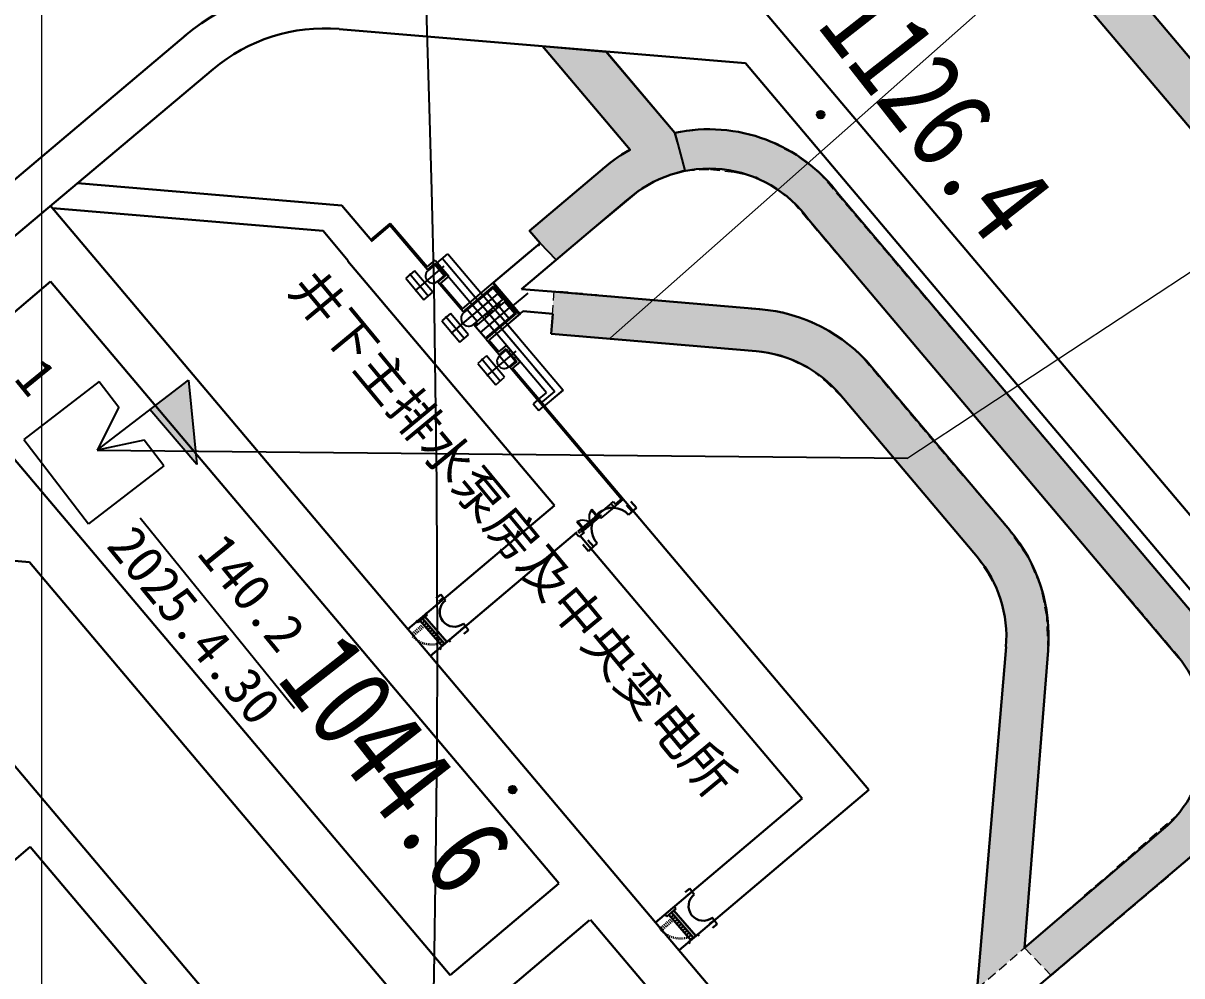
# Model space of a CAD drawing. Header units: millimetres. Extents: x 37412591 to 74834139, y 4258245 to 8527567.
# Drawn here: x 37414998.1 to 37415118.8, y 4260352.2 to 4260451.5 of the extents above; entities that cross this region are included whole.
import ezdxf
from ezdxf.enums import TextEntityAlignment as Align

# ---------------------------------------------------------------- set-up
doc = ezdxf.new("R2010")
doc.units = ezdxf.units.MM
for name, pattern in [('2X0_5', [2.5, 2, -0.5]), ('X5', [3, 2, -1]), ('小点划线', [24, 20, -2, 0, -2]), ('小虚线', [3.5, 2, -1.5]), ('点划线', [46, 40, -3, 0, -3]), ('采区边界线', [15, 10, -2, 1, -2])]:
    doc.linetypes.add(name, pattern=pattern)
for name, color, linetype in [('6号煤底板等高线', 7, 'Continuous'), ('hyh井田开拓巷道', 7, 'Continuous'), ('JMD', 6, 'Continuous'), ('TK', 7, 'Continuous'), ('ZDH', 1, 'Continuous'), ('排水系统', 7, 'Continuous'), ('文字标注', 7, 'Continuous')]:
    doc.layers.add(name, color=color, linetype=linetype)
doc.styles.add('HZ', font='', dxfattribs={"width": 0.8, "height": 1})
doc.styles.add('宋体', font='SimSun.ttf', dxfattribs={"height": 2})
doc.styles.get('HZ').set_extended_font_data('FangSong_GB2312')
doc.linetypes.add('447', pattern='A,8,-1,[148,AAA.SHX,S=1,R=0,X=0,Y=0],-1', length=10)

# ---------------------------------------------------------------- blocks, each defined once
blk = doc.blocks.new('A$C0C37771A')
at = {"layer": 'JMD', "color": 1, "linetype": 'Continuous', "lineweight": 30}
for p, q in [((4.14, 4.68, -1.2), (3.39, 3.93, -1.2)), ((3.7, 4.24, -1.2), (4.25, 3.69, -1.2)), ((4.14, 4.68, -1.2), (4.69, 4.13, -1.2)), ((0.68, 1.22, -1.2), (0, 0.55, -1.2)), ((0, 0.55, -1.2), (0.54, 0, -1.2)), ((0.37, 0.91, -1.2), (0.91, 0.37, -1.2))]:
    blk.add_line(p, q, dxfattribs=at)
blk.add_arc((2.04, 2.58, -1.2), 1.92, 224.8776, 44.8776, dxfattribs=at)
blk = doc.blocks.new('A$C15bb5dd6')
at = {"ltscale": 0.5}
h = blk.add_hatch(color=1, dxfattribs=at)
h.dxf.hatch_style = 1
h.paths.add_polyline_path([(13.8, 10.59), (9.76, 7.5), (14.67, 1.8)])
at = {"color": 0, "ltscale": 0.5}
for p, q in [((4.49, 10.44), (-3.38, 4.39)), ((4.49, 10.44), (6.54, 7.76)), ((6.54, 7.76), (4.28, 3.29)), ((-3.38, 4.39), (3.38, -4.39)), ((9.19, 4.32), (4.28, 3.29)), ((11.24, 1.65), (9.19, 4.32)), ((11.24, 1.65), (3.38, -4.39))]:
    blk.add_line(p, q, dxfattribs=at)
at = {"color": 1, "ltscale": 0.5}
for p, q in [((4.28, 3.29), (13.8, 10.59)), ((13.8, 10.59), (14.67, 1.8)), ((14.67, 1.8), (9.76, 7.5))]:
    blk.add_line(p, q, dxfattribs=at)

msp = doc.modelspace()

# ---------------------------------------------------------------- hatches: boundary and pattern name
at = {"ltscale": 0.5}
for points in [[(37415048.16, 4260484.89), (37415062.29, 4260496.83), (37415062.29, 4260496.83), (37415065.56, 4260498.81), (37415069.37, 4260499.63), (37415073.2, 4260499.35), (37415076.67, 4260497.89), (37415079.61, 4260495.33), (37415168.92, 4260389.49), (37415170.82, 4260386.42), (37415171.8, 4260382.44), (37415171.48, 4260378.72), (37415169.9, 4260375), (37415167.42, 4260371.97), (37415153.44, 4260360.41), (37415150.3, 4260363.94), (37415164.61, 4260375.95), (37415166.18, 4260378.04), (37415167.15, 4260381.24), (37415166.71, 4260384.01), (37415165.38, 4260386.53), (37415075.86, 4260492.42), (37415073.52, 4260494.16), (37415070.82, 4260494.94), (37415067.84, 4260494.62), (37415065.37, 4260493.29), (37415051.19, 4260481.3)], [(37415102.45, 4260355.14), (37415105.23, 4260352.26), (37415120.15, 4260364.92), (37415122.32, 4260367.31), (37415123.88, 4260370.02), (37415124.93, 4260373.11), (37415125.5, 4260376.56), (37415125.34, 4260379.72), (37415124.67, 4260382.62), (37415123.33, 4260385.68), (37415121.32, 4260388.43), (37415080.97, 4260436.05), (37415078.33, 4260437.93), (37415075.42, 4260439.4), (37415072.43, 4260440.2), (37415069.37, 4260440.48), (37415065.92, 4260440.07), (37415067.04, 4260436.14), (37415069.7, 4260436.27), (37415072.19, 4260435.98), (37415074.46, 4260435.49), (37415076.73, 4260434.14), (37415078.25, 4260432.93), (37415118.44, 4260385.53), (37415119.65, 4260383.79), (37415120.6, 4260381.56), (37415121.17, 4260379.36), (37415121.39, 4260377.23), (37415121.21, 4260374.79), (37415120.64, 4260372.98), (37415119.68, 4260370.85), (37415118.48, 4260369.08)], [(37415097.51, 4260350.91), (37415102.45, 4260355.14), (37415104.89, 4260386.14), (37415104.76, 4260389.66), (37415104.13, 4260392.86), (37415102.79, 4260395.88), (37415100.89, 4260398.63), (37415085.17, 4260417.15), (37415084.61, 4260417.65), (37415082.43, 4260419.23), (37415080.13, 4260420.46), (37415077.27, 4260421.4), (37415053.39, 4260423.6), (37415053.07, 4260419.2), (37415074.23, 4260417.37), (37415076.2, 4260417.02), (37415077.99, 4260416.5), (37415080.27, 4260415.37), (37415081.61, 4260414.28), (37415083.3, 4260412.65), (37415097.33, 4260396.1), (37415098.59, 4260394.23), (37415099.69, 4260392.27), (37415100.2, 4260390.36), (37415100.52, 4260388.64), (37415100.49, 4260385.8)]]:
    msp.add_hatch(color=3, dxfattribs=at).paths.add_polyline_path(points)
at = {"linetype": '447', "ltscale": 0.5}
h = msp.add_hatch(color=3, dxfattribs=at)
h.dxf.hatch_style = 1
h.paths.add_polyline_path([(37415052.19, 4260449.11), (37415058.83, 4260448.54), (37415066, 4260440.08), (37415067.04, 4260436.14), (37415065.45, 4260435.68), (37415063.89, 4260435.03), (37415062.18, 4260434.01), (37415055.33, 4260428.29), (37415053.62, 4260426.84), (37415051.94, 4260428.59), (37415050.85, 4260429.87), (37415059.3, 4260437), (37415060.34, 4260437.73), (37415061.32, 4260438.32)])
h = msp.add_hatch(color=0, dxfattribs=at)
h.dxf.hatch_style = 1
h.paths.add_polyline_path([(37415080.79, 4260441.98, 1), (37415081.59, 4260441.98, 1)])
h = msp.add_hatch(color=0, dxfattribs=at)
h.dxf.hatch_style = 1
h.paths.add_polyline_path([(37415048.68, 4260371.62, 1), (37415049.48, 4260371.62, 1)])
at = {"layer": 'JMD', "linetype": 'Continuous', "lineweight": 30}
for points in [[(37415039.94, 4260389.66), (37415039.7, 4260389.45), (37415041.99, 4260386.82), (37415042.23, 4260387.03)], [(37415065.88, 4260359.02), (37415065.64, 4260358.81), (37415067.93, 4260356.18), (37415068.17, 4260356.39)]]:
    msp.add_hatch(color=30, dxfattribs=at).paths.add_polyline_path(points)

# ---------------------------------------------------------------- linework, layer by layer
at = {"linetype": 'ByBlock', "lineweight": 20}
msp.add_line((37415000, 4258300.88, 4910.12), (37415000, 4263462.94, 4910.12), dxfattribs=at)
at = {"color": 0, "lineweight": 30}
for p, q in [((37415079.55, 4260495.38, 5984.15), (37415122.63, 4260444.39, 5851.13)), ((37415075.96, 4260492.34, 5189.78), (37415165.38, 4260386.5, 4913.66))]:
    msp.add_line(p, q, dxfattribs=at)
at = {"color": 0, "lineweight": 30, "ltscale": 5}
for p, q in [((37415061.32, 4260438.32, 4910.12), (37415052.19, 4260449.11, 4910.12)), ((37415065.98, 4260440.07, 4910.12), (37415058.82, 4260448.56, 4910.12)), ((37415042.57, 4260352.28, 4910.13), (37414985.66, 4260419.64, 4892.12)), ((37414998.72, 4260395.35, 4897.63), (37414977.69, 4260397.11, 4902.32)), ((37415026.83, 4260338.99, 4910.12), (37414977.72, 4260397.11, 4910.12)), ((37415038.21, 4260348.6, 4910.13), (37414998.72, 4260395.35, 4897.63)), ((37414998.78, 4260365.68, 4910.12), (37414987.01, 4260355.74, 4910.12)), ((37415023.59, 4260336.32, 4910.12), (37414998.78, 4260365.68, 4910.12)), ((37415083.86, 4260334.24, 6205.79), (37415120.12, 4260364.92, 6205.79)), ((37415053.91, 4260361.86, 4910.12), (37415042.57, 4260352.28, 4910.12)), ((37415057.1, 4260358.01, 4910.12), (37415030.06, 4260335.17, 4910.12))]:
    msp.add_line(p, q, dxfattribs=at)
at = {"color": 0, "linetype": 'Continuous', "lineweight": 30}
for p, q in [((37415050.85, 4260429.87, 6205.79), (37415058.2, 4260436.08, 6205.79)), ((37415003.72, 4260434.82, 5862.89), (37415031.28, 4260432.51, 6284.99)), ((37415001.11, 4260432.23, 4442.08), (37415029.32, 4260429.86, 6179.14)), ((37415034.39, 4260428.82, 4910.12), (37415031.28, 4260432.51, 4910.12)), ((37415050.02, 4260423.8, 6205.79), (37415060.99, 4260433.07, 6205.79)), ((37415031.95, 4260426.75, 4910.12), (37415029.32, 4260429.86, 4910.12)), ((37415034.3, 4260428.93, 4910.12), (37415036.32, 4260430.64, 4910.12)), ((37415036.32, 4260430.64, 4910.12), (37415040.16, 4260426.1, 4910.12)), ((37415051.94, 4260428.59, 6205.79), (37415050.85, 4260429.87, 6205.79)), ((37415047.08, 4260424.48, 4910.12), (37415051.94, 4260428.59, 4910.12)), ((37415031.91, 4260426.72, 4910.12), (37415031.95, 4260426.75, 4910.12)), ((37415053.43, 4260401.24, 4910.12), (37415031.91, 4260426.72, 4910.12)), ((37415053.57, 4260423.5, 4910.12), (37415050.02, 4260423.8, 4910.12)), ((37415074.84, 4260421.71, 4910.12), (37415053.57, 4260423.5, 4910.12)), ((37415053.28, 4260421.21, 4910.12), (37415050.18, 4260421.48, 4910.12)), ((37415053.11, 4260419.12, 4910.12), (37415053.28, 4260421.21, 4910.12)), ((37415074.47, 4260417.33, 4910.12), (37415053.11, 4260419.12, 4910.12)), ((37415086.21, 4260371.59, 4910.12), (37415049.07, 4260415.55, 4910.12)), ((37415100.89, 4260398.68, 4910.12), (37415086.54, 4260415.67, 4910.12)), ((37415097.53, 4260395.84, 4910.12), (37415083.18, 4260412.83, 4910.12)), ((37415053.43, 4260401.24, 4910.12), (37415038.17, 4260388.35, 4910.12)), ((37415055.79, 4260398.46, 4910.12), (37415040.52, 4260385.56, 4910.12)), ((37415079.25, 4260370.69, 4910.12), (37415056.11, 4260398.07, 4910.12)), ((37415097.51, 4260350.91, 4910.12), (37415100.51, 4260386.51, 4910.12)), ((37415097.51, 4260350.91, 4910.12), (37415100.51, 4260386.51, 4910.12)), ((37415102.45, 4260355.14, 6205.79), (37415104.89, 4260386.14, 4910.12)), ((37415102.45, 4260355.14, 6205.79), (37415104.89, 4260386.14, 4910.12)), ((37415079.25, 4260370.69, 4910.12), (37415063.98, 4260357.79, 4910.12)), ((37415086.21, 4260371.59, 4910.12), (37415066.43, 4260354.88, 4910.12)), ((37415102.45, 4260355.14, 6205.79), (37415116.89, 4260367.51, 6205.79)), ((37415102.45, 4260355.14, 6205.79), (37415116.89, 4260367.51, 6205.79))]:
    msp.add_line(p, q, dxfattribs=at)
at = {"color": 0, "linetype": 'Continuous'}
for p, q in [((37415003.72, 4260434.82, 5862.89), (37415031.28, 4260432.51, 6284.99)), ((37415031.95, 4260426.75, 4910.12), (37415029.32, 4260429.86, 4910.12)), ((37415034.3, 4260428.93, 4910.12), (37415036.32, 4260430.64, 4910.12)), ((37415036.32, 4260430.64, 4910.12), (37415040.16, 4260426.1, 4910.12)), ((37415053.43, 4260401.24, 4910.12), (37415031.91, 4260426.72, 4910.12)), ((37415040.16, 4260426.1, 4910.12), (37415041, 4260426.81, 4910.12)), ((37415040.21, 4260425.81, 4910.12), (37415040.97, 4260426.45, 4910.12)), ((37415040.97, 4260426.45, 4910.12), (37415042.07, 4260425.16, 4910.12)), ((37415041, 4260426.81, 4910.12), (37415042.42, 4260425.13, 4910.12)), ((37415038.87, 4260425.69, 4910.12), (37415037.95, 4260424.92, 4910.12)), ((37415037.95, 4260424.92, 4910.12), (37415039.83, 4260422.69, 4910.12)), ((37415040.75, 4260423.46, 4910.12), (37415038.87, 4260425.69, 4910.12)), ((37415042.42, 4260425.13, 4910.12), (37415041.58, 4260424.42, 4910.12)), ((37415043.84, 4260421.74, 4910.12), (37415041.58, 4260424.42, 4910.12)), ((37415043.92, 4260421.42, 4910.12), (37415047.05, 4260424.06, 4910.12)), ((37415047.05, 4260424.06, 4910.12), (37415049.44, 4260421.24, 4910.12)), ((37415047.08, 4260424.48, 4910.12), (37415049.86, 4260421.2, 4910.12)), ((37415039.83, 4260422.69, 4910.12), (37415040.75, 4260423.46, 4910.12)), ((37415074.84, 4260421.71, 4910.12), (37415053.57, 4260423.5, 4910.12)), ((37415042.61, 4260421.26, 4910.12), (37415041.69, 4260420.49, 4910.12)), ((37415044.49, 4260419.03, 4910.12), (37415042.61, 4260421.26, 4910.12)), ((37415049.44, 4260421.24, 4910.12), (37415046.3, 4260418.59, 4910.12)), ((37415049.86, 4260421.2, 4910.12), (37415046.61, 4260418.46, 4910.12)), ((37415048.94, 4260420.43, 4910.12), (37415050.18, 4260421.48, 4910.12)), ((37415053.11, 4260419.12, 4910.12), (37415053.28, 4260421.21, 4910.12)), ((37415041.69, 4260420.49, 4910.12), (37415043.58, 4260418.25, 4910.12)), ((37415045.32, 4260419.99, 4910.12), (37415045.13, 4260420.21, 4910.12)), ((37415043.58, 4260418.25, 4910.12), (37415044.49, 4260419.03, 4910.12)), ((37415074.47, 4260417.33, 4910.12), (37415053.11, 4260419.12, 4910.12)), ((37415047.65, 4260417.24, 4910.12), (37415046.61, 4260418.46, 4910.12)), ((37415047.65, 4260417.24, 4910.12), (37415048.45, 4260417.91, 4910.12)), ((37415048.45, 4260417.91, 4910.12), (37415049.87, 4260416.23, 4910.12)), ((37415046.35, 4260416.83, 4910.12), (37415045.44, 4260416.05, 4910.12)), ((37415046.35, 4260416.83, 4910.12), (37415045.44, 4260416.05, 4910.12)), ((37415048.24, 4260414.6, 4910.12), (37415046.35, 4260416.83, 4910.12)), ((37415048.24, 4260414.6, 4910.12), (37415046.35, 4260416.83, 4910.12)), ((37415047.69, 4260416.95, 4910.12), (37415048.42, 4260417.56, 4910.12)), ((37415048.42, 4260417.56, 4910.12), (37415049.52, 4260416.26, 4910.12)), ((37415045.44, 4260416.05, 4910.12), (37415047.32, 4260413.82, 4910.12)), ((37415045.44, 4260416.05, 4910.12), (37415047.32, 4260413.82, 4910.12)), ((37415049.52, 4260416.26, 4910.12), (37415048.79, 4260415.65, 4910.12)), ((37415049.52, 4260416.26, 4910.12), (37415048.79, 4260415.65, 4910.12)), ((37415049.87, 4260416.23, 4910.12), (37415049.07, 4260415.55, 4910.12)), ((37415047.32, 4260413.82, 4910.12), (37415048.24, 4260414.6, 4910.12)), ((37415047.32, 4260413.82, 4910.12), (37415048.24, 4260414.6, 4910.12))]:
    msp.add_line(p, q, dxfattribs=at)
at = {"lineweight": 30}
for p, q in [((37415121.51, 4260388.19, 6205.79), (37415083.09, 4260433.66, 6205.79)), ((37415118.48, 4260385.41, 6205.79), (37415079.96, 4260431.02, 6205.79))]:
    msp.add_line(p, q, dxfattribs=at)
at = {"color": 0, "ltscale": 5}
for p, q in [((37415036.3, 4260430.43, 4910.12), (37415034.32, 4260428.75, 4910.12)), ((37415036.3, 4260430.43, 4910.12), (37415034.32, 4260428.75, 4910.12)), ((37415040.21, 4260425.81, 4910.12), (37415036.3, 4260430.43, 4910.12)), ((37415040.21, 4260425.81, 4910.12), (37415036.3, 4260430.43, 4910.12)), ((37415043.92, 4260421.42, 4910.12), (37415041.3, 4260424.51, 4910.12)), ((37415043.92, 4260421.42, 4910.12), (37415041.3, 4260424.51, 4910.12)), ((37415046.24, 4260418.67, 4910.12), (37415045.01, 4260420.12, 4910.12)), ((37415046.24, 4260418.67, 4910.12), (37415045.01, 4260420.12, 4910.12)), ((37415047.69, 4260416.95, 4910.12), (37415046.3, 4260418.59, 4910.12)), ((37415047.69, 4260416.95, 4910.12), (37415046.3, 4260418.59, 4910.12)), ((37415047.76, 4260416.87, 4910.12), (37415047.76, 4260416.87, 4910.12)), ((37415047.76, 4260416.87, 4910.12), (37415047.76, 4260416.87, 4910.12)), ((37415060.44, 4260401.86, 4910.12), (37415048.79, 4260415.65, 4910.12)), ((37415060.44, 4260401.86, 4910.12), (37415048.79, 4260415.65, 4910.12)), ((37415060.44, 4260401.86, 4910.12), (37415048.79, 4260415.65, 4910.12)), ((37415060.44, 4260401.86, 4910.12), (37415048.79, 4260415.65, 4910.12)), ((37415059.67, 4260401.08, 4910.12), (37415060.62, 4260401.88, 4910.12)), ((37415059.67, 4260401.08, 4910.12), (37415060.62, 4260401.88, 4910.12)), ((37415059.8, 4260401.39, 4910.12), (37415060.52, 4260402, 4910.12)), ((37415059.8, 4260401.39, 4910.12), (37415060.52, 4260402, 4910.12)), ((37415059.8, 4260401.39, 4910.12), (37415060.52, 4260402, 4910.12)), ((37415059.8, 4260401.39, 4910.12), (37415060.52, 4260402, 4910.12)), ((37415059.34, 4260401.46, 4910.12), (37415055.91, 4260398.56, 4910.12)), ((37415059.34, 4260401.46, 4910.12), (37415055.91, 4260398.56, 4910.12)), ((37415059.34, 4260401.46, 4910.12), (37415055.91, 4260398.56, 4910.12)), ((37415059.34, 4260401.46, 4910.12), (37415055.91, 4260398.56, 4910.12)), ((37415057.92, 4260400, 4910.12), (37415057.28, 4260400.76, 4910.12)), ((37415057.92, 4260400, 4910.12), (37415057.28, 4260400.76, 4910.12)), ((37415057.92, 4260400, 4910.12), (37415057.28, 4260400.76, 4910.12)), ((37415057.92, 4260400, 4910.12), (37415057.28, 4260400.76, 4910.12)), ((37415057.99, 4260400.06, 4910.12), (37415057.34, 4260400.83, 4910.12)), ((37415057.99, 4260400.06, 4910.12), (37415057.34, 4260400.83, 4910.12)), ((37415057.99, 4260400.06, 4910.12), (37415057.34, 4260400.83, 4910.12)), ((37415057.99, 4260400.06, 4910.12), (37415057.34, 4260400.83, 4910.12)), ((37415059.67, 4260401.08, 4910.12), (37415058.29, 4260399.92, 4910.12)), ((37415059.67, 4260401.08, 4910.12), (37415058.29, 4260399.92, 4910.12)), ((37415059.67, 4260401.08, 4910.12), (37415058.29, 4260399.92, 4910.12)), ((37415059.67, 4260401.08, 4910.12), (37415058.29, 4260399.92, 4910.12)), ((37415059.34, 4260401.46, 4910.12), (37415059.67, 4260401.08, 4910.12)), ((37415059.34, 4260401.46, 4910.12), (37415059.67, 4260401.08, 4910.12)), ((37415059.34, 4260401.46, 4910.12), (37415059.67, 4260401.08, 4910.12)), ((37415059.34, 4260401.46, 4910.12), (37415059.67, 4260401.08, 4910.12)), ((37415059.35, 4260401.46, 4910.12), (37415059.58, 4260401.66, 4910.12)), ((37415059.35, 4260401.46, 4910.12), (37415059.58, 4260401.66, 4910.12)), ((37415059.35, 4260401.46, 4910.12), (37415059.58, 4260401.66, 4910.12)), ((37415059.35, 4260401.46, 4910.12), (37415059.58, 4260401.66, 4910.12)), ((37415059.58, 4260401.66, 4910.12), (37415059.8, 4260401.39, 4910.12)), ((37415059.58, 4260401.66, 4910.12), (37415059.8, 4260401.39, 4910.12)), ((37415059.58, 4260401.66, 4910.12), (37415059.8, 4260401.39, 4910.12)), ((37415059.58, 4260401.66, 4910.12), (37415059.8, 4260401.39, 4910.12)), ((37415059.67, 4260401.08, 4910.12), (37415060.51, 4260401.79, 4910.12)), ((37415059.67, 4260401.08, 4910.12), (37415060.51, 4260401.79, 4910.12)), ((37415056.44, 4260398.75, 4910.12), (37415055.79, 4260399.52, 4910.12)), ((37415056.44, 4260398.75, 4910.12), (37415055.79, 4260399.52, 4910.12)), ((37415056.44, 4260398.75, 4910.12), (37415055.79, 4260399.52, 4910.12)), ((37415056.44, 4260398.75, 4910.12), (37415055.79, 4260399.52, 4910.12)), ((37415056.51, 4260398.81, 4910.12), (37415055.87, 4260399.57, 4910.12)), ((37415056.51, 4260398.81, 4910.12), (37415055.87, 4260399.57, 4910.12)), ((37415056.51, 4260398.81, 4910.12), (37415055.87, 4260399.57, 4910.12)), ((37415056.51, 4260398.81, 4910.12), (37415055.87, 4260399.57, 4910.12)), ((37415057.99, 4260400.06, 4910.12), (37415056.44, 4260398.75, 4910.12)), ((37415057.99, 4260400.06, 4910.12), (37415056.44, 4260398.75, 4910.12)), ((37415057.99, 4260400.06, 4910.12), (37415056.44, 4260398.75, 4910.12)), ((37415057.99, 4260400.06, 4910.12), (37415056.44, 4260398.75, 4910.12)), ((37415058.06, 4260399.98, 4910.12), (37415056.51, 4260398.67, 4910.12)), ((37415058.06, 4260399.98, 4910.12), (37415056.51, 4260398.67, 4910.12)), ((37415058.06, 4260399.98, 4910.12), (37415056.51, 4260398.67, 4910.12)), ((37415058.06, 4260399.98, 4910.12), (37415056.51, 4260398.67, 4910.12)), ((37415058.05, 4260400.36, 4910.12), (37415057.63, 4260400.01, 4910.12)), ((37415058.05, 4260400.36, 4910.12), (37415057.63, 4260400.01, 4910.12)), ((37415058.05, 4260400.36, 4910.12), (37415057.63, 4260400.01, 4910.12)), ((37415058.05, 4260400.36, 4910.12), (37415057.63, 4260400.01, 4910.12)), ((37415057.97, 4260400.3, 4910.12), (37415058.29, 4260399.92, 4910.12)), ((37415057.97, 4260400.3, 4910.12), (37415058.29, 4260399.92, 4910.12)), ((37415057.97, 4260400.3, 4910.12), (37415058.29, 4260399.92, 4910.12)), ((37415057.97, 4260400.3, 4910.12), (37415058.29, 4260399.92, 4910.12)), ((37415058.02, 4260400.02, 4910.12), (37415057.99, 4260400.06, 4910.12)), ((37415058.02, 4260400.02, 4910.12), (37415057.99, 4260400.06, 4910.12)), ((37415058.02, 4260400.02, 4910.12), (37415057.99, 4260400.06, 4910.12)), ((37415058.02, 4260400.02, 4910.12), (37415057.99, 4260400.06, 4910.12)), ((37415058.24, 4260400.2, 4910.12), (37415058.02, 4260400.02, 4910.12)), ((37415058.24, 4260400.2, 4910.12), (37415058.02, 4260400.02, 4910.12)), ((37415058.24, 4260400.2, 4910.12), (37415058.02, 4260400.02, 4910.12)), ((37415058.24, 4260400.2, 4910.12), (37415058.02, 4260400.02, 4910.12)), ((37415058.02, 4260400.02, 4910.12), (37415058.06, 4260399.98, 4910.12)), ((37415058.02, 4260400.02, 4910.12), (37415058.06, 4260399.98, 4910.12)), ((37415058.02, 4260400.02, 4910.12), (37415058.06, 4260399.98, 4910.12)), ((37415058.02, 4260400.02, 4910.12), (37415058.06, 4260399.98, 4910.12)), ((37415058.24, 4260400.2, 4910.12), (37415058.28, 4260400.3, 4910.12)), ((37415058.24, 4260400.2, 4910.12), (37415058.28, 4260400.3, 4910.12)), ((37415058.24, 4260400.2, 4910.12), (37415058.28, 4260400.3, 4910.12)), ((37415058.24, 4260400.2, 4910.12), (37415058.28, 4260400.3, 4910.12)), ((37415058.24, 4260400.2, 4910.12), (37415058.35, 4260400.23, 4910.12)), ((37415058.24, 4260400.2, 4910.12), (37415058.35, 4260400.23, 4910.12)), ((37415058.24, 4260400.2, 4910.12), (37415058.35, 4260400.23, 4910.12)), ((37415058.24, 4260400.2, 4910.12), (37415058.35, 4260400.23, 4910.12)), ((37415055.79, 4260398.46, 4910.12), (37415040.47, 4260385.52, 4910.12)), ((37415056, 4260397.98, 4910.12), (37415055.68, 4260398.36, 4910.12)), ((37415056, 4260397.98, 4910.12), (37415055.68, 4260398.36, 4910.12)), ((37415056, 4260397.98, 4910.12), (37415055.68, 4260398.36, 4910.12)), ((37415056, 4260397.98, 4910.12), (37415055.68, 4260398.36, 4910.12)), ((37415055.91, 4260398.56, 4910.12), (37415056.21, 4260398.81, 4910.12)), ((37415055.91, 4260398.56, 4910.12), (37415056.21, 4260398.81, 4910.12)), ((37415055.91, 4260398.56, 4910.12), (37415056.21, 4260398.81, 4910.12)), ((37415055.91, 4260398.56, 4910.12), (37415056.21, 4260398.81, 4910.12)), ((37415056.1, 4260398.33, 4910.12), (37415055.91, 4260398.56, 4910.12)), ((37415056.1, 4260398.33, 4910.12), (37415055.91, 4260398.56, 4910.12)), ((37415056.1, 4260398.33, 4910.12), (37415055.91, 4260398.56, 4910.12)), ((37415056.1, 4260398.33, 4910.12), (37415055.91, 4260398.56, 4910.12)), ((37415056.26, 4260398.53, 4910.12), (37415056.15, 4260398.5, 4910.12)), ((37415056.26, 4260398.53, 4910.12), (37415056.15, 4260398.5, 4910.12)), ((37415056.26, 4260398.53, 4910.12), (37415056.15, 4260398.5, 4910.12)), ((37415056.26, 4260398.53, 4910.12), (37415056.15, 4260398.5, 4910.12)), ((37415056.21, 4260398.81, 4910.12), (37415056.53, 4260398.43, 4910.12)), ((37415056.21, 4260398.81, 4910.12), (37415056.53, 4260398.43, 4910.12)), ((37415056.21, 4260398.81, 4910.12), (37415056.53, 4260398.43, 4910.12)), ((37415056.21, 4260398.81, 4910.12), (37415056.53, 4260398.43, 4910.12)), ((37415056.26, 4260398.53, 4910.12), (37415056.22, 4260398.43, 4910.12)), ((37415056.26, 4260398.53, 4910.12), (37415056.22, 4260398.43, 4910.12)), ((37415056.26, 4260398.53, 4910.12), (37415056.22, 4260398.43, 4910.12)), ((37415056.26, 4260398.53, 4910.12), (37415056.22, 4260398.43, 4910.12)), ((37415056.53, 4260398.43, 4910.12), (37415056.23, 4260398.17, 4910.12)), ((37415056.53, 4260398.43, 4910.12), (37415056.23, 4260398.17, 4910.12)), ((37415056.53, 4260398.43, 4910.12), (37415056.23, 4260398.17, 4910.12)), ((37415056.53, 4260398.43, 4910.12), (37415056.23, 4260398.17, 4910.12)), ((37415056.26, 4260398.53, 4910.12), (37415056.48, 4260398.71, 4910.12)), ((37415056.26, 4260398.53, 4910.12), (37415056.48, 4260398.71, 4910.12)), ((37415056.26, 4260398.53, 4910.12), (37415056.48, 4260398.71, 4910.12)), ((37415056.26, 4260398.53, 4910.12), (37415056.48, 4260398.71, 4910.12)), ((37415056.48, 4260398.71, 4910.12), (37415056.44, 4260398.75, 4910.12)), ((37415056.48, 4260398.71, 4910.12), (37415056.44, 4260398.75, 4910.12)), ((37415056.48, 4260398.71, 4910.12), (37415056.44, 4260398.75, 4910.12)), ((37415056.48, 4260398.71, 4910.12), (37415056.44, 4260398.75, 4910.12)), ((37415056.48, 4260398.71, 4910.12), (37415056.51, 4260398.67, 4910.12)), ((37415056.48, 4260398.71, 4910.12), (37415056.51, 4260398.67, 4910.12)), ((37415056.48, 4260398.71, 4910.12), (37415056.51, 4260398.67, 4910.12)), ((37415056.48, 4260398.71, 4910.12), (37415056.51, 4260398.67, 4910.12)), ((37415056.23, 4260398.17, 4910.12), (37415056, 4260397.98, 4910.12)), ((37415056.23, 4260398.17, 4910.12), (37415056, 4260397.98, 4910.12)), ((37415056.23, 4260398.17, 4910.12), (37415056, 4260397.98, 4910.12)), ((37415056.23, 4260398.17, 4910.12), (37415056, 4260397.98, 4910.12))]:
    msp.add_line(p, q, dxfattribs=at)
at = {"color": 0, "ltscale": 0.2}
for p, q in [((37415041.19, 4260426.51, 4910.12), (37415042.33, 4260427.47, 4910.12)), ((37415041.19, 4260426.51, 4910.12), (37415042.33, 4260427.47, 4910.12)), ((37415042.33, 4260427.47, 4910.12), (37415049.79, 4260418.65, 4910.12)), ((37415046.17, 4260423.71, 4910.12), (37415050.91, 4260427.72, 4910.12)), ((37415048.64, 4260417.68, 4910.12), (37415041.19, 4260426.51, 4910.12)), ((37415048.64, 4260417.68, 4910.12), (37415041.19, 4260426.51, 4910.12)), ((37415043.84, 4260421.74, 4910.12), (37415047.08, 4260424.48, 4910.12)), ((37415043.84, 4260421.74, 4910.12), (37415047.08, 4260424.48, 4910.12)), ((37415046.17, 4260423.71, 4910.12), (37415047.08, 4260424.48, 4910.12)), ((37415047.01, 4260424.42, 4910.12), (37415049.78, 4260421.14, 4910.12)), ((37415047.01, 4260424.42, 4910.12), (37415049.78, 4260421.14, 4910.12)), ((37415042.66, 4260419.18, 4910.12), (37415047.78, 4260423.5, 4910.12)), ((37415045.72, 4260419.28, 4910.12), (37415049.01, 4260422.05, 4910.12)), ((37415048.37, 4260420.33, 4910.12), (37415054.34, 4260413.27, 4910.12)), ((37415052.61, 4260412.99, 4910.12), (37415048.64, 4260417.68, 4910.12)), ((37415052.61, 4260412.99, 4910.12), (37415048.64, 4260417.68, 4910.12)), ((37415051.69, 4260412.21, 4910.12), (37415052.61, 4260412.99, 4910.12)), ((37415051.69, 4260412.21, 4910.12), (37415052.61, 4260412.99, 4910.12)), ((37415054.34, 4260413.27, 4910.12), (37415052.27, 4260411.52, 4910.12)), ((37415054.34, 4260413.27, 4910.12), (37415052.27, 4260411.52, 4910.12)), ((37415053.19, 4260412.3, 4910.12), (37415054.34, 4260413.27, 4910.12)), ((37415053.19, 4260412.3, 4910.12), (37415054.34, 4260413.27, 4910.12))]:
    msp.add_line(p, q, dxfattribs=at)
at = {"color": 0, "linetype": 'ByBlock', "lineweight": -2, "ltscale": 0.2}
msp.add_line((37415042.33, 4260427.47, 4910.12), (37415049.79, 4260418.65, 4910.12), dxfattribs=at)
at = {"color": 4, "linetype": 'Continuous'}
msp.add_line((37415031.91, 4260426.72, 4910.12), (37415031.95, 4260426.75, 4910.12), dxfattribs=at)
at = {"color": 0, "linetype": '点划线'}
for p, q in [((37415038.92, 4260423.61, 4910.12), (37415041.96, 4260426.18, 4910.12)), ((37415046.41, 4260414.75, 4910.12), (37415049.45, 4260417.32, 4910.12))]:
    msp.add_line(p, q, dxfattribs=at)
at = {"color": 0}
for p, q in [((37415038.92, 4260423.61, 4910.12), (37415041.96, 4260426.18, 4910.12)), ((37415040.16, 4260426.1, 4910.12), (37415041, 4260426.81, 4910.12)), ((37415040.21, 4260425.81, 4910.12), (37415040.97, 4260426.45, 4910.12)), ((37415040.96, 4260426.31, 4910.12), (37415040.27, 4260425.73, 4910.12)), ((37415040.96, 4260426.31, 4910.12), (37415040.27, 4260425.73, 4910.12)), ((37415041.93, 4260425.17, 4910.12), (37415040.96, 4260426.31, 4910.12)), ((37415041.93, 4260425.17, 4910.12), (37415040.96, 4260426.31, 4910.12)), ((37415042.07, 4260425.16, 4910.12), (37415040.97, 4260426.45, 4910.12)), ((37415040.97, 4260426.45, 4910.12), (37415042.07, 4260425.16, 4910.12)), ((37415042.07, 4260425.16, 4910.12), (37415040.97, 4260426.45, 4910.12)), ((37415041, 4260426.81, 4910.12), (37415042.42, 4260425.13, 4910.12)), ((37415038.87, 4260425.69, 4910.12), (37415037.95, 4260424.92, 4910.12)), ((37415037.95, 4260424.92, 4910.12), (37415039.83, 4260422.69, 4910.12)), ((37415040.75, 4260423.46, 4910.12), (37415038.87, 4260425.69, 4910.12)), ((37415041.24, 4260424.59, 4910.12), (37415041.93, 4260425.17, 4910.12)), ((37415041.24, 4260424.59, 4910.12), (37415041.93, 4260425.17, 4910.12)), ((37415041.3, 4260424.51, 4910.12), (37415042.07, 4260425.16, 4910.12)), ((37415041.3, 4260424.51, 4910.12), (37415042.07, 4260425.16, 4910.12)), ((37415042.42, 4260425.13, 4910.12), (37415041.58, 4260424.42, 4910.12)), ((37415043.84, 4260421.74, 4910.12), (37415041.58, 4260424.42, 4910.12)), ((37415043.92, 4260421.42, 4910.12), (37415047.05, 4260424.06, 4910.12)), ((37415047.04, 4260423.92, 4910.12), (37415043.98, 4260421.34, 4910.12)), ((37415047.04, 4260423.92, 4910.12), (37415043.98, 4260421.34, 4910.12)), ((37415047.05, 4260424.06, 4910.12), (37415044.03, 4260421.51, 4910.12)), ((37415047.05, 4260424.06, 4910.12), (37415044.03, 4260421.51, 4910.12)), ((37415047.04, 4260423.92, 4910.12), (37415048.07, 4260422.7, 4910.12)), ((37415047.04, 4260423.92, 4910.12), (37415048.07, 4260422.7, 4910.12)), ((37415047.05, 4260424.06, 4910.12), (37415049.44, 4260421.24, 4910.12)), ((37415047.08, 4260424.48, 4910.12), (37415049.86, 4260421.2, 4910.12)), ((37415039.83, 4260422.69, 4910.12), (37415040.75, 4260423.46, 4910.12)), ((37415045.01, 4260420.12, 4910.12), (37415048.07, 4260422.7, 4910.12)), ((37415045.01, 4260420.12, 4910.12), (37415048.07, 4260422.7, 4910.12)), ((37415045.21, 4260419.89, 4910.12), (37415048.26, 4260422.47, 4910.12)), ((37415045.21, 4260419.89, 4910.12), (37415048.26, 4260422.47, 4910.12)), ((37415048.26, 4260422.47, 4910.12), (37415049.3, 4260421.25, 4910.12)), ((37415048.26, 4260422.47, 4910.12), (37415049.3, 4260421.25, 4910.12)), ((37415050.65, 4260423.37, 4910.12), (37415049.04, 4260422.01, 4910.12)), ((37415042.61, 4260421.26, 4910.12), (37415041.69, 4260420.49, 4910.12)), ((37415044.49, 4260419.03, 4910.12), (37415042.61, 4260421.26, 4910.12)), ((37415046.24, 4260418.67, 4910.12), (37415049.3, 4260421.25, 4910.12)), ((37415046.24, 4260418.67, 4910.12), (37415049.3, 4260421.25, 4910.12)), ((37415046.3, 4260418.59, 4910.12), (37415049.44, 4260421.24, 4910.12)), ((37415046.3, 4260418.59, 4910.12), (37415049.44, 4260421.24, 4910.12)), ((37415049.44, 4260421.24, 4910.12), (37415046.3, 4260418.59, 4910.12)), ((37415049.86, 4260421.2, 4910.12), (37415046.61, 4260418.46, 4910.12)), ((37415046.85, 4260421.67, 4910.12), (37415047.04, 4260421.44, 4910.12)), ((37415046.85, 4260421.67, 4910.12), (37415047.04, 4260421.44, 4910.12)), ((37415048.94, 4260420.43, 4910.12), (37415050.18, 4260421.48, 4910.12)), ((37415041.69, 4260420.49, 4910.12), (37415043.58, 4260418.25, 4910.12)), ((37415045.32, 4260419.99, 4910.12), (37415045.13, 4260420.21, 4910.12)), ((37415046.16, 4260421.09, 4910.12), (37415046.35, 4260420.86, 4910.12)), ((37415046.16, 4260421.09, 4910.12), (37415046.35, 4260420.86, 4910.12)), ((37415043.58, 4260418.25, 4910.12), (37415044.49, 4260419.03, 4910.12)), ((37415045.21, 4260419.89, 4910.12), (37415046.24, 4260418.67, 4910.12)), ((37415045.21, 4260419.89, 4910.12), (37415046.24, 4260418.67, 4910.12)), ((37415047.65, 4260417.24, 4910.12), (37415046.61, 4260418.46, 4910.12)), ((37415047.65, 4260417.24, 4910.12), (37415048.45, 4260417.91, 4910.12)), ((37415048.45, 4260417.91, 4910.12), (37415049.87, 4260416.23, 4910.12)), ((37415046.35, 4260416.83, 4910.12), (37415045.44, 4260416.05, 4910.12)), ((37415046.35, 4260416.83, 4910.12), (37415045.44, 4260416.05, 4910.12)), ((37415048.24, 4260414.6, 4910.12), (37415046.35, 4260416.83, 4910.12)), ((37415048.24, 4260414.6, 4910.12), (37415046.35, 4260416.83, 4910.12)), ((37415046.41, 4260414.75, 4910.12), (37415049.45, 4260417.32, 4910.12)), ((37415047.69, 4260416.95, 4910.12), (37415048.42, 4260417.56, 4910.12)), ((37415047.72, 4260416.84, 4910.12), (37415048.41, 4260417.42, 4910.12)), ((37415047.72, 4260416.84, 4910.12), (37415048.41, 4260417.42, 4910.12)), ((37415048.41, 4260417.42, 4910.12), (37415049.37, 4260416.27, 4910.12)), ((37415048.41, 4260417.42, 4910.12), (37415049.37, 4260416.27, 4910.12)), ((37415048.42, 4260417.56, 4910.12), (37415049.52, 4260416.26, 4910.12)), ((37415048.42, 4260417.56, 4910.12), (37415049.52, 4260416.26, 4910.12)), ((37415048.42, 4260417.56, 4910.12), (37415049.52, 4260416.26, 4910.12)), ((37415045.44, 4260416.05, 4910.12), (37415047.32, 4260413.82, 4910.12)), ((37415045.44, 4260416.05, 4910.12), (37415047.32, 4260413.82, 4910.12)), ((37415049.37, 4260416.27, 4910.12), (37415048.69, 4260415.69, 4910.12)), ((37415049.37, 4260416.27, 4910.12), (37415048.69, 4260415.69, 4910.12)), ((37415049.52, 4260416.26, 4910.12), (37415048.79, 4260415.65, 4910.12)), ((37415049.52, 4260416.26, 4910.12), (37415048.79, 4260415.65, 4910.12)), ((37415049.87, 4260416.23, 4910.12), (37415049.07, 4260415.55, 4910.12)), ((37415052.39, 4260411.62, 4910.12), (37415049.07, 4260415.55, 4910.12)), ((37415047.32, 4260413.82, 4910.12), (37415048.24, 4260414.6, 4910.12)), ((37415047.32, 4260413.82, 4910.12), (37415048.24, 4260414.6, 4910.12)), ((37415051.69, 4260412.21, 4910.12), (37415051.24, 4260411.82, 4910.12)), ((37415051.69, 4260412.21, 4910.12), (37415051.24, 4260411.82, 4910.12)), ((37415051.24, 4260411.82, 4910.12), (37415051.82, 4260411.14, 4910.12)), ((37415051.24, 4260411.82, 4910.12), (37415051.82, 4260411.14, 4910.12)), ((37415051.82, 4260411.14, 4910.12), (37415052.27, 4260411.52, 4910.12)), ((37415051.82, 4260411.14, 4910.12), (37415052.27, 4260411.52, 4910.12))]:
    msp.add_line(p, q, dxfattribs=at)
at = {"color": 0, "linetype": '小虚线', "ltscale": 0.5}
for p, q in [((37415041.15, 4260426.08, 4910.12), (37415041.38, 4260426.28, 4910.12)), ((37415041.73, 4260425.4, 4910.12), (37415041.96, 4260425.59, 4910.12)), ((37415048.6, 4260417.19, 4910.12), (37415048.87, 4260417.42, 4910.12)), ((37415049.18, 4260416.5, 4910.12), (37415049.45, 4260416.73, 4910.12))]:
    msp.add_line(p, q, dxfattribs=at)
at = {"color": 0, "ltscale": 0.5}
for p, q in [((37415041.15, 4260426.08, 4910.12), (37415041.38, 4260426.28, 4910.12)), ((37415041.76, 4260426.99, 4910.12), (37415053.47, 4260413.13, 4910.12)), ((37415041.73, 4260425.4, 4910.12), (37415041.96, 4260425.59, 4910.12)), ((37415048.6, 4260417.19, 4910.12), (37415048.87, 4260417.42, 4910.12)), ((37415049.18, 4260416.5, 4910.12), (37415049.45, 4260416.73, 4910.12))]:
    msp.add_line(p, q, dxfattribs=at)
at = {"color": 0, "linetype": '采区边界线', "ltscale": 0.5}
msp.add_line((37415041.76, 4260426.99, 4910.12), (37415053.47, 4260413.13, 4910.12), dxfattribs=at)
at = {"color": 0, "linetype": '小点划线', "ltscale": 0.25}
for p, q in [((37415040.33, 4260423.03, 4910.12), (37415038.35, 4260425.37, 4910.12)), ((37415046.44, 4260423.42, 4910.12), (37415047.44, 4260422.23, 4910.12)), ((37415044.36, 4260421.66, 4910.12), (37415045.4, 4260420.44, 4910.12)), ((37415047.7, 4260421.93, 4910.12), (37415048.67, 4260420.78, 4910.12)), ((37415044.07, 4260418.6, 4910.12), (37415042.09, 4260420.94, 4910.12)), ((37415047.81, 4260414.17, 4910.12), (37415045.84, 4260416.51, 4910.12))]:
    msp.add_line(p, q, dxfattribs=at)
at = {"color": 0, "ltscale": 0.25}
for p, q in [((37415040.33, 4260423.03, 4910.12), (37415038.35, 4260425.37, 4910.12)), ((37415046.44, 4260423.42, 4910.12), (37415047.44, 4260422.23, 4910.12)), ((37415044.36, 4260421.66, 4910.12), (37415045.4, 4260420.44, 4910.12)), ((37415047.7, 4260421.93, 4910.12), (37415048.67, 4260420.78, 4910.12)), ((37415044.07, 4260418.6, 4910.12), (37415042.09, 4260420.94, 4910.12)), ((37415047.81, 4260414.17, 4910.12), (37415045.84, 4260416.51, 4910.12))]:
    msp.add_line(p, q, dxfattribs=at)
at = {"color": 0, "ltscale": 30}
for p, q in [((37415047.26, 4260423.65, 4910.12), (37415047.49, 4260423.85, 4910.12)), ((37415047.26, 4260423.65, 4910.12), (37415047.49, 4260423.85, 4910.12)), ((37415047.84, 4260422.97, 4910.12), (37415048.07, 4260423.16, 4910.12)), ((37415047.84, 4260422.97, 4910.12), (37415048.07, 4260423.16, 4910.12)), ((37415048.49, 4260422.2, 4910.12), (37415048.72, 4260422.4, 4910.12)), ((37415048.49, 4260422.2, 4910.12), (37415048.72, 4260422.4, 4910.12)), ((37415049.07, 4260421.51, 4910.12), (37415049.3, 4260421.71, 4910.12)), ((37415049.07, 4260421.51, 4910.12), (37415049.3, 4260421.71, 4910.12))]:
    msp.add_line(p, q, dxfattribs=at)
at = {"color": 0, "linetype": '采区边界线', "ltscale": 0.2}
for p, q in [((37415042.66, 4260419.18, 4910.12), (37415047.78, 4260423.5, 4910.12)), ((37415045.72, 4260419.28, 4910.12), (37415049.01, 4260422.05, 4910.12))]:
    msp.add_line(p, q, dxfattribs=at)
at = {"color": 0, "linetype": '小点划线'}
msp.add_line((37415050.65, 4260423.37, 4910.12), (37415049.04, 4260422.01, 4910.12), dxfattribs=at)
at = {"color": 0, "ltscale": 18}
for p, q in [((37415046.33, 4260421.23, 4910.12), (37415046.52, 4260421, 4910.12)), ((37415046.33, 4260421.23, 4910.12), (37415046.52, 4260421, 4910.12)), ((37415046.45, 4260421.33, 4910.12), (37415046.64, 4260421.1, 4910.12)), ((37415046.45, 4260421.33, 4910.12), (37415046.64, 4260421.1, 4910.12)), ((37415046.56, 4260421.42, 4910.12), (37415046.75, 4260421.19, 4910.12)), ((37415046.56, 4260421.42, 4910.12), (37415046.75, 4260421.19, 4910.12)), ((37415046.68, 4260421.52, 4910.12), (37415046.87, 4260421.3, 4910.12)), ((37415046.68, 4260421.52, 4910.12), (37415046.87, 4260421.3, 4910.12)), ((37415047.3, 4260422.05, 4910.12), (37415047.49, 4260421.82, 4910.12)), ((37415047.3, 4260422.05, 4910.12), (37415047.49, 4260421.82, 4910.12)), ((37415047.42, 4260422.15, 4910.12), (37415047.62, 4260421.92, 4910.12)), ((37415047.42, 4260422.15, 4910.12), (37415047.62, 4260421.92, 4910.12)), ((37415047.53, 4260422.24, 4910.12), (37415047.72, 4260422.01, 4910.12)), ((37415047.53, 4260422.24, 4910.12), (37415047.72, 4260422.01, 4910.12)), ((37415047.65, 4260422.35, 4910.12), (37415047.84, 4260422.12, 4910.12)), ((37415047.65, 4260422.35, 4910.12), (37415047.84, 4260422.12, 4910.12)), ((37415045.16, 4260420.24, 4910.12), (37415045.35, 4260420.01, 4910.12)), ((37415045.16, 4260420.24, 4910.12), (37415045.35, 4260420.01, 4910.12)), ((37415045.27, 4260420.34, 4910.12), (37415045.47, 4260420.11, 4910.12)), ((37415045.27, 4260420.34, 4910.12), (37415045.47, 4260420.11, 4910.12)), ((37415047.72, 4260416.84, 4910.12), (37415048.69, 4260415.69, 4910.12)), ((37415047.72, 4260416.84, 4910.12), (37415048.69, 4260415.69, 4910.12))]:
    msp.add_line(p, q, dxfattribs=at)
at = {"color": 0, "linetype": 'ByBlock', "ltscale": 0.2}
msp.add_line((37415048.37, 4260420.33, 4910.12), (37415054.34, 4260413.27, 4910.12), dxfattribs=at)
at = {"color": 7, "linetype": 'Continuous'}
for p, q in [((37415100.89, 4260398.68, 4910.12), (37415086.54, 4260415.67, 4910.12)), ((37415097.53, 4260395.84, 4910.12), (37415083.18, 4260412.83, 4910.12)), ((37415097.51, 4260350.91, 4910.12), (37415100.51, 4260386.51, 4910.12)), ((37415097.51, 4260350.91, 4910.12), (37415100.51, 4260386.51, 4910.12))]:
    msp.add_line(p, q, dxfattribs=at)
at = {"color": 0, "linetype": '采区边界线', "ltscale": 2}
msp.add_line((37415051.98, 4260411.87, 4910.12), (37415053.47, 4260413.13, 4910.12), dxfattribs=at)
at = {"color": 0, "ltscale": 2}
msp.add_line((37415051.98, 4260411.87, 4910.12), (37415053.47, 4260413.13, 4910.12), dxfattribs=at)
at = {"color": 3, "linetype": 'X5', "lineweight": 0, "ltscale": 10, "elevation": 4910.12}
for points in [[(37415048.16, 4260484.89), (37415062.29, 4260496.83), (37415062.29, 4260496.83), (37415065.56, 4260498.81), (37415069.37, 4260499.63), (37415073.2, 4260499.35), (37415076.67, 4260497.89), (37415079.61, 4260495.33), (37415168.92, 4260389.49)], [(37415165.38, 4260386.53), (37415075.86, 4260492.42), (37415073.52, 4260494.16), (37415070.82, 4260494.94), (37415067.84, 4260494.62), (37415065.37, 4260493.29), (37415051.19, 4260481.3), (37415048.16, 4260484.89)]]:
    msp.add_lwpolyline(points, dxfattribs=at)
at = {"color": 3, "linetype": '447', "ltscale": 0.5, "elevation": 4910.12}
msp.add_lwpolyline([(37415052.19, 4260449.11), (37415058.83, 4260448.54), (37415066, 4260440.08), (37415067.04, 4260436.14), (37415065.45, 4260435.68), (37415063.89, 4260435.03), (37415062.18, 4260434.01), (37415055.33, 4260428.29), (37415053.62, 4260426.84), (37415051.94, 4260428.59), (37415050.85, 4260429.87), (37415059.3, 4260437), (37415060.34, 4260437.73), (37415061.32, 4260438.32), (37415052.19, 4260449.11)], dxfattribs=at)
at = {"color": 3, "linetype": 'X5', "lineweight": 0, "ltscale": 0.5}
for points, elevation in [([(37415121.32, 4260388.43), (37415080.97, 4260436.05), (37415078.33, 4260437.93), (37415075.42, 4260439.4), (37415072.43, 4260440.2), (37415069.37, 4260440.48), (37415065.92, 4260440.07), (37415067.04, 4260436.14), (37415069.7, 4260436.27), (37415072.19, 4260435.98), (37415074.46, 4260435.49), (37415076.73, 4260434.14), (37415078.25, 4260432.93), (37415118.44, 4260385.53), (37415119.65, 4260383.79)], 6205.79), ([(37415097.51, 4260350.91), (37415102.45, 4260355.14), (37415104.89, 4260386.14), (37415104.76, 4260389.66), (37415104.13, 4260392.86), (37415102.79, 4260395.88), (37415100.89, 4260398.63), (37415085.17, 4260417.15), (37415084.61, 4260417.65), (37415082.43, 4260419.23), (37415080.13, 4260420.46), (37415077.27, 4260421.4), (37415053.39, 4260423.6), (37415053.07, 4260419.2), (37415074.23, 4260417.37), (37415076.2, 4260417.02), (37415077.99, 4260416.5), (37415080.27, 4260415.37), (37415081.61, 4260414.28), (37415083.3, 4260412.65), (37415097.33, 4260396.1), (37415098.59, 4260394.23), (37415099.69, 4260392.27), (37415100.2, 4260390.36), (37415100.52, 4260388.64), (37415100.49, 4260385.8), (37415097.51, 4260350.91)], 4910.12), ([(37415119.68, 4260370.85), (37415118.48, 4260369.08), (37415102.45, 4260355.14)], 6205.79), ([(37415102.45, 4260355.14), (37415105.23, 4260352.26), (37415120.15, 4260364.92)], 6205.79)]:
    msp.add_lwpolyline(points, dxfattribs=dict(at, elevation=elevation))
at = {"color": 0, "linetype": '447', "ltscale": 0.5}
for centre in [(37415081.19, 4260441.98, 2454.06), (37415049.08, 4260371.62, 4910.4)]:
    msp.add_circle(centre, 0.398, dxfattribs=at)
at = {"color": 0, "linetype": 'Continuous', "lineweight": 30}
for centre, major_axis, ratio, start_param, end_param in [((37415069.54, 4260423.55, 6205.79), (-13.65, 9.97), 1, 4.413334, 5.555303), ((37415069.54, 4260423.55, 6205.79), (-13.65, 9.97), 1, 5.851508, 6.08491), ((37415069.54, 4260423.55, 6205.79), (8.24, 9.81), 0.99819, 6.032335, 7.71557), ((37415073.4, 4260404.57, 4910.12), (12.16, 12.16), 1, 6.199274, 6.984672), ((37415073.4, 4260404.57, 4910.12), (9.05, 9.05), 1, 6.199274, 6.984672), ((37415087.75, 4260387.58, 4910.12), (12.16, 12.16), 1, 5.413875, 6.199274), ((37415087.75, 4260387.58, 4910.12), (9.05, 9.05), 1, 5.413875, 6.199274), ((37415108.61, 4260377.27, 6205.79), (-9.05, 9.05), 1, 3.055483, 4.628477), ((37415108.61, 4260377.27, 6205.79), (-9.05, 9.05), 1, 3.055483, 4.628477)]:
    msp.add_ellipse(centre, major_axis=major_axis, ratio=ratio, start_param=start_param, end_param=end_param, dxfattribs=at)
at = {"color": 0}
for centre, major_axis in [((37415040.75, 4260425.16, 4910.12), (0.53, 0.53)), ((37415040.75, 4260425.16, 4910.12), (0.53, 0.53)), ((37415044.5, 4260420.73, 4910.12), (0.566, 0.566)), ((37415044.5, 4260420.73, 4910.12), (0.566, 0.566)), ((37415048.2, 4260416.27, 4910.12), (0.53, 0.53)), ((37415048.2, 4260416.27, 4910.12), (0.53, 0.53))]:
    msp.add_ellipse(centre, major_axis=major_axis, ratio=1, start_param=1.486885, end_param=4.628477, dxfattribs=at)
at = {"color": 7, "linetype": 'Continuous'}
for centre, major_axis, start_param, end_param in [((37415073.4, 4260404.57, 4910.12), (12.16, 12.16), 6.199274, 6.984672), ((37415073.4, 4260404.57, 4910.12), (9.05, 9.05), 6.199274, 6.984672), ((37415087.75, 4260387.58, 4910.12), (12.16, 12.16), 5.413875, 6.199274), ((37415087.75, 4260387.58, 4910.12), (9.05, 9.05), 5.413875, 6.199274)]:
    msp.add_ellipse(centre, major_axis=major_axis, ratio=1, start_param=start_param, end_param=end_param, dxfattribs=at)
at = {"color": 0, "ltscale": 5}
for centre, major_axis, start_param, end_param in [((37415058.26, 4260400.04, 4910.12), (-0.855, 0.855), 0.078292, 1.424489), ((37415058.26, 4260400.04, 4910.12), (-0.855, 0.855), 0.078292, 1.424489), ((37415058.26, 4260400.04, 4910.12), (-0.855, 0.855), 0.078292, 1.424489), ((37415058.26, 4260400.04, 4910.12), (-0.855, 0.855), 0.078292, 1.424489), ((37415056.41, 4260398.49, 4910.12), (0.855, 0.855), 6.261669, 7.607866), ((37415056.41, 4260398.49, 4910.12), (0.855, 0.855), 6.261669, 7.607866), ((37415056.41, 4260398.49, 4910.12), (0.855, 0.855), 6.261669, 7.607866), ((37415056.41, 4260398.49, 4910.12), (0.855, 0.855), 6.261669, 7.607866)]:
    msp.add_ellipse(centre, major_axis=major_axis, ratio=1, start_param=start_param, end_param=end_param, dxfattribs=at)
for p in [(37415081.19, 4260441.98, 2455.06), (37415081.19, 4260441.98, 2452.06), (37415081.19, 4260441.98, 2452.06), (37415049.08, 4260371.62, 4908.4)]:
    msp.add_point(p, dxfattribs=at)
at = {"color": 1}
for p in [(37415081.19, 4260441.98, 2454.06), (37415051.81, 4260428.37, 4910.12), (37415049.08, 4260371.62, 4910.4)]:
    msp.add_point(p, dxfattribs=at)
at = {"color": 1, "linetype": 'Continuous'}
msp.add_point((37415051.81, 4260428.37, 4910.12), dxfattribs=at)
at = {"layer": '6号煤底板等高线'}
msp.add_line((37415005.78, 4260407.02), (37415090.29, 4260406.19, 1186727.23), dxfattribs=at)
at = {"layer": '6号煤底板等高线', "elevation": 3681.95}
msp.add_lwpolyline([(37415037.38, 4260268.64), (37415038.11, 4260280.64), (37415038.76, 4260292.65), (37415039.33, 4260304.43), (37415039.84, 4260316.45), (37415040.27, 4260328.47), (37415040.62, 4260340.49), (37415040.89, 4260352.24), (37415041.08, 4260364.26), (37415041.2, 4260376.29), (37415041.24, 4260386.3), (37415041.23, 4260394.89), (37415041.18, 4260403.48), (37415041.06, 4260413.79), (37415040.89, 4260424.09), (37415040.66, 4260434.1), (37415040.43, 4260442.69), (37415040.09, 4260452.99), (37415039.7, 4260463.29), (37415039.27, 4260473.32), (37415038.77, 4260483.61), (37415038.31, 4260492.19), (37415033.51, 4260550.16), (37415029.31, 4260597.84)], dxfattribs=at)
at = {"layer": 'hyh井田开拓巷道', "color": 0, "ltscale": 0.5}
msp.add_line((37415026.36, 4260380.09, 4910.12), (37415010.26, 4260399.91, 5157.61), dxfattribs=at)
at = {"layer": 'JMD', "color": 30, "linetype": 'Continuous', "lineweight": 30}
for p, q in [((37414974.05, 4260572.6, 4910.12), (37415392.9, 4260076.82, 2754.08)), ((37414956.14, 4260400.56, 4910.12), (37415015.01, 4260450.27, 4910.12)), ((37415030.99, 4260450.9, 4910.12), (37415073.34, 4260447.33, 4910.12)), ((37414954.89, 4260393.77, 4908.68), (37415017.86, 4260446.72, 4910.12)), ((37415073.34, 4260447.33, 4910.12), (37415389.08, 4260073.6, 4910.12)), ((37415000.91, 4260432.46, 4910.12), (37415277.47, 4260104.98, 4910.12)), ((37414996.96, 4260421.21, 4909.24), (37415000.93, 4260424.57, 4909.24)), ((37415053.9, 4260361.87, 4910.12), (37415000.93, 4260424.57, 4910.12)), ((37415040.17, 4260389.86, 4910.13), (37415039.23, 4260389.05, 4910.13)), ((37415039.99, 4260390.07, 4910.13), (37415040.17, 4260389.86, 4910.13)), ((37415039.23, 4260389.05, 4910.13), (37415039.04, 4260389.27, 4910.13)), ((37415041.73, 4260386.59, 4910.12), (37415039.44, 4260389.23, 4910.12)), ((37415039.9, 4260389.2, 4910.12), (37415039.65, 4260388.99, 4910.12)), ((37415041.99, 4260386.82, 4910.13), (37415039.7, 4260389.45, 4910.13)), ((37415040.1, 4260388.97, 4910.12), (37415039.85, 4260388.76, 4910.12)), ((37415042.23, 4260387.03, 4910.12), (37415039.94, 4260389.66, 4910.12)), ((37415040.3, 4260388.74, 4910.12), (37415040.05, 4260388.53, 4910.12)), ((37415040.5, 4260388.51, 4910.12), (37415040.25, 4260388.29, 4910.12)), ((37415040.71, 4260388.27, 4910.12), (37415040.46, 4260388.05, 4910.12)), ((37415040.92, 4260388.03, 4910.12), (37415040.67, 4260387.81, 4910.12)), ((37415041.12, 4260387.8, 4910.12), (37415040.87, 4260387.58, 4910.12)), ((37415041.32, 4260387.57, 4910.12), (37415041.08, 4260387.35, 4910.12)), ((37415041.52, 4260387.34, 4910.12), (37415041.28, 4260387.12, 4910.12)), ((37415041.73, 4260387.1, 4910.12), (37415041.48, 4260386.89, 4910.12)), ((37415042.44, 4260387.21, 4910.13), (37415041.5, 4260386.39, 4910.13)), ((37415041.5, 4260386.39, 4910.13), (37415041.64, 4260386.23, 4910.13)), ((37415041.93, 4260386.87, 4910.12), (37415041.68, 4260386.66, 4910.12)), ((37415042.59, 4260387.03, 4910.13), (37415042.44, 4260387.21, 4910.13)), ((37415065.17, 4260358.41, 4910.13), (37415064.98, 4260358.63, 4910.13)), ((37415066.11, 4260359.22, 4910.13), (37415065.17, 4260358.41, 4910.13)), ((37415067.67, 4260355.95, 4910.12), (37415065.38, 4260358.59, 4910.12)), ((37415065.84, 4260358.56, 4910.12), (37415065.59, 4260358.35, 4910.12)), ((37415067.93, 4260356.18, 4910.13), (37415065.64, 4260358.81, 4910.13)), ((37415068.17, 4260356.39, 4910.12), (37415065.88, 4260359.02, 4910.12)), ((37415065.93, 4260359.43, 4910.13), (37415066.11, 4260359.22, 4910.13)), ((37415070.1, 4260342.84, 4910.12), (37415057.19, 4260358.04, 4910.12)), ((37415066.04, 4260358.33, 4910.12), (37415065.79, 4260358.12, 4910.12)), ((37415066.24, 4260358.1, 4910.12), (37415065.99, 4260357.89, 4910.12)), ((37415066.44, 4260357.87, 4910.12), (37415066.19, 4260357.65, 4910.12)), ((37415066.65, 4260357.63, 4910.12), (37415066.4, 4260357.41, 4910.12)), ((37415066.86, 4260357.39, 4910.12), (37415066.61, 4260357.17, 4910.12)), ((37415067.06, 4260357.16, 4910.12), (37415066.81, 4260356.94, 4910.12)), ((37415067.26, 4260356.93, 4910.12), (37415067.01, 4260356.71, 4910.12)), ((37415067.46, 4260356.7, 4910.12), (37415067.21, 4260356.48, 4910.12)), ((37415067.66, 4260356.46, 4910.12), (37415067.42, 4260356.25, 4910.12)), ((37415068.38, 4260356.57, 4910.13), (37415067.44, 4260355.75, 4910.13)), ((37415067.86, 4260356.23, 4910.12), (37415067.62, 4260356.02, 4910.12)), ((37415068.53, 4260356.4, 4910.13), (37415068.38, 4260356.57, 4910.13)), ((37415067.44, 4260355.75, 4910.13), (37415067.58, 4260355.59, 4910.13))]:
    msp.add_line(p, q, dxfattribs=at)
at = {"layer": 'JMD', "color": 30, "linetype": '2X0_5', "lineweight": 30, "ltscale": 0.0001}
for p, q in [((37415039.75, 4260388.87, 4910.12), (37415038.58, 4260387.86, 4910.12)), ((37415039.92, 4260388.68, 4910.12), (37415038.66, 4260387.58, 4910.12)), ((37415065.69, 4260358.23, 4910.12), (37415064.43, 4260357.14, 4910.12)), ((37415065.86, 4260358.04, 4910.12), (37415064.6, 4260356.94, 4910.12)), ((37415064.6, 4260356.94, 4910.12), (37415064.43, 4260357.14, 4910.12))]:
    msp.add_line(p, q, dxfattribs=at)
at = {"layer": 'JMD', "color": 30, "linetype": 'Continuous', "lineweight": 30}
for centre, radius in [((37415029.12, 4260433.39, 4910.12), 22), ((37415029.48, 4260432.97, 4910.12), 18)]:
    msp.add_arc(centre, radius, 85.1767, 130.1774, dxfattribs=at)
at = {"layer": 'JMD', "color": 30, "linetype": '2X0_5', "lineweight": 30, "ltscale": 0.0001}
for centre in [(37415040.63, 4260389.51, 4910.12), (37415066.57, 4260358.87, 4910.12)]:
    msp.add_arc(centre, 2.76, 224.3739, 287.7775, dxfattribs=at)
at = {"layer": 'ZDH', "color": 0, "lineweight": -3}
for p in [(37415081.06, 4260442.28, 2463.05), (37415048.95, 4260371.92, 4919.4)]:
    msp.add_point(p, dxfattribs=at)
at = {"layer": '排水系统', "color": 5, "linetype": 'Continuous', "lineweight": 18, "ltscale": 3, "elevation": 28977086.58}
msp.add_lwpolyline([(37415059.29, 4260418.7), (37415169.36, 4260516.14)], dxfattribs=at)
at = {"layer": '文字标注', "color": 7, "linetype": 'Continuous', "lineweight": 18, "ltscale": 3}
msp.add_line((37415140.81, 4260439.43, 1186727.23), (37415090.29, 4260406.19, 1186727.23), dxfattribs=at)

# ---------------------------------------------------------------- block references
at = {"color": 0, "ltscale": 0.5}
msp.add_blockref('A$C15bb5dd6', (37415001.5, 4260403.73), dxfattribs=at)
at = {"layer": 'TK', "color": 4, "ltscale": 0.8}
for p, xscale, yscale, zscale, rotation in [((37415062.02, 4260401.64, 4911.5), 1.152000000964294, 1.152000000964294, 1.152000000964294, 177.11978241999), ((37415041.17, 4260392.01, 4911.08), 0.8000000005867492, 0.8000000005867492, 0.8000000005867492, 262.9107488758678), ((37415067.11, 4260361.37, 4911.08), 0.8000000005867492, 0.8000000005867492, 0.8000000005867492, 262.9107488758678)]:
    msp.add_blockref('A$C0C37771A', p, dxfattribs=dict(at, xscale=xscale, yscale=yscale, zscale=zscale, rotation=rotation))

# ---------------------------------------------------------------- texts
at = {"style": '宋体'}
msp.add_text('1', height=4, rotation=309.1553, dxfattribs=at).set_placement((37414999.41, 4260414.63, 4652.6), align=Align.MIDDLE)
at = {"style": 'HZ', "width": 0.8}
msp.add_text('1044.6', height=9, rotation=308.0717, dxfattribs=at).set_placement((37415036.93, 4260374.29, 4912.88), align=Align.MIDDLE)
at = {"attachment_point": 1}
for s, insert, char_height, width, rotation, style in [('1126.4', (37415087.78, 4260456.81, 2455.06), 9, 22.3291, 308.0717, 'HZ'), ('2025.4.30', (37415009.74, 4260399.52, 5157.61), 4, 122.0651, 309.1553, '宋体'), ('140.2', (37415019.17, 4260398.72, 5157.61), 4, 122.0651, 309.1553, '宋体')]:
    msp.add_mtext(s, dxfattribs=dict(at, insert=insert, char_height=char_height, width=width, rotation=rotation, style=style))
at = {"color": 0, "insert": (37415028.57, 4260426.2, 1074.4), "char_height": 3.9, "width": 119.4882, "attachment_point": 1, "rotation": 309.6001, "style": '宋体'}
msp.add_mtext('井下主排水泵房及中央变电所', dxfattribs=at)

doc.saveas('drawing.dxf')
